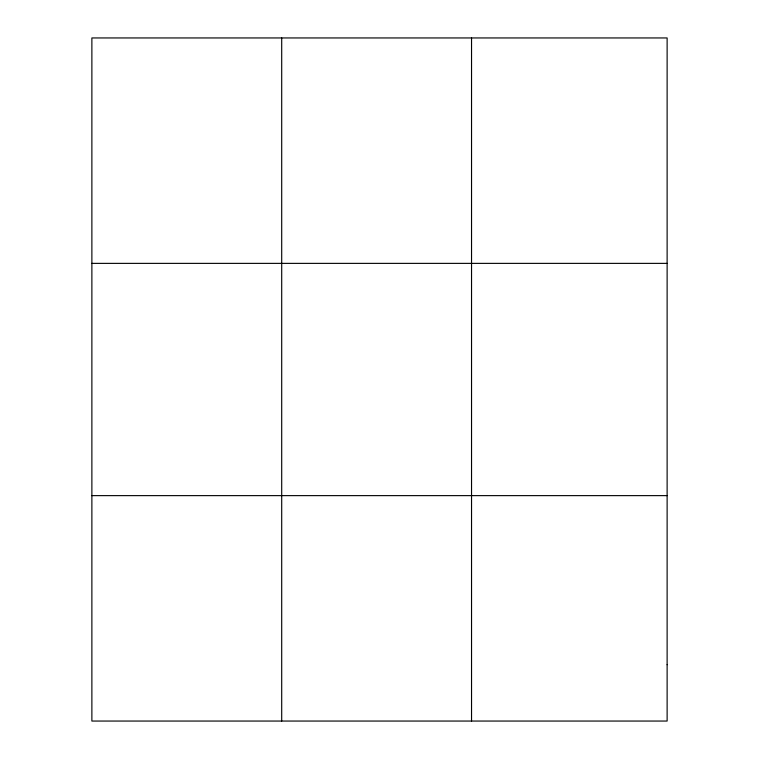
<?xml version="1.0" encoding="UTF-8"?>
<svg xmlns="http://www.w3.org/2000/svg" width="759" height="759" viewBox="0 0 759 759"><rect width="100%" height="100%" fill="white"/><g stroke="black" fill="none" stroke-linecap="round" stroke-linejoin="round"><path stroke-width="1.14" d="M281.703 721.05L281.703 37.95M471.538 721.05L471.538 37.95M91.877 263.373L667.123 263.373M91.877 495.627L667.123 495.627M667.123 664.694L667.123 721.05L91.877 721.05L91.877 37.95L667.123 37.95L667.123 664.694"/></g></svg>
